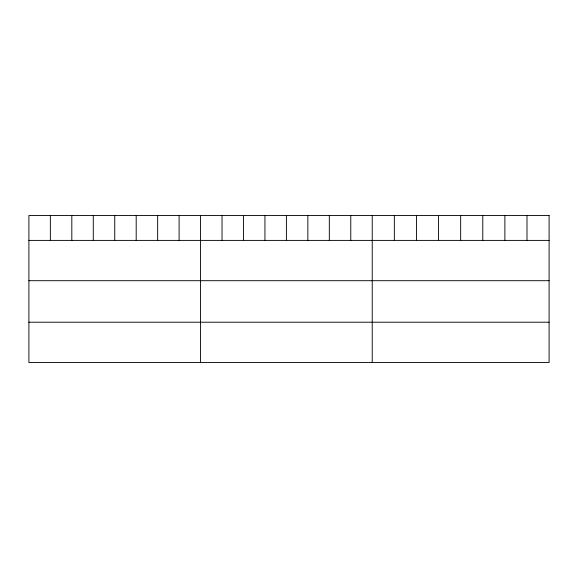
<?xml version="1.0" encoding="UTF-8"?>
<svg xmlns="http://www.w3.org/2000/svg" width="578" height="578" viewBox="0 0 578 578"><rect width="100%" height="100%" fill="white"/><g stroke="black" fill="none" stroke-linecap="round" stroke-linejoin="round"><path stroke-width="0.87" d="M28.9 240.397L549.1 240.397M28.9 280.698L549.1 280.698M28.9 322.213L549.1 322.213M526.991 215.486L526.991 240.397M504.883 215.486L504.883 240.397M482.775 215.486L482.775 240.397M460.666 215.486L460.666 240.397M438.558 215.486L438.558 240.397M416.449 215.486L416.449 240.397M394.34 215.486L394.34 240.397M372.232 215.486L372.232 362.514M350.774 215.486L350.774 240.397M329.316 215.486L329.316 240.397M307.857 215.486L307.857 240.397M286.399 215.486L286.399 240.397M264.941 215.486L264.941 240.397M243.483 215.486L243.483 240.397M222.024 215.486L222.024 240.397M200.566 215.486L200.566 362.514M179.108 215.486L179.108 240.397M157.649 215.486L157.649 240.397M136.191 215.486L136.191 240.397M114.733 215.486L114.733 240.397M93.275 215.486L93.275 240.397M71.817 215.486L71.817 240.397M50.358 215.486L50.358 240.397M549.1 215.486L28.9 215.486L28.9 362.514L549.1 362.514L549.1 215.486"/></g></svg>
